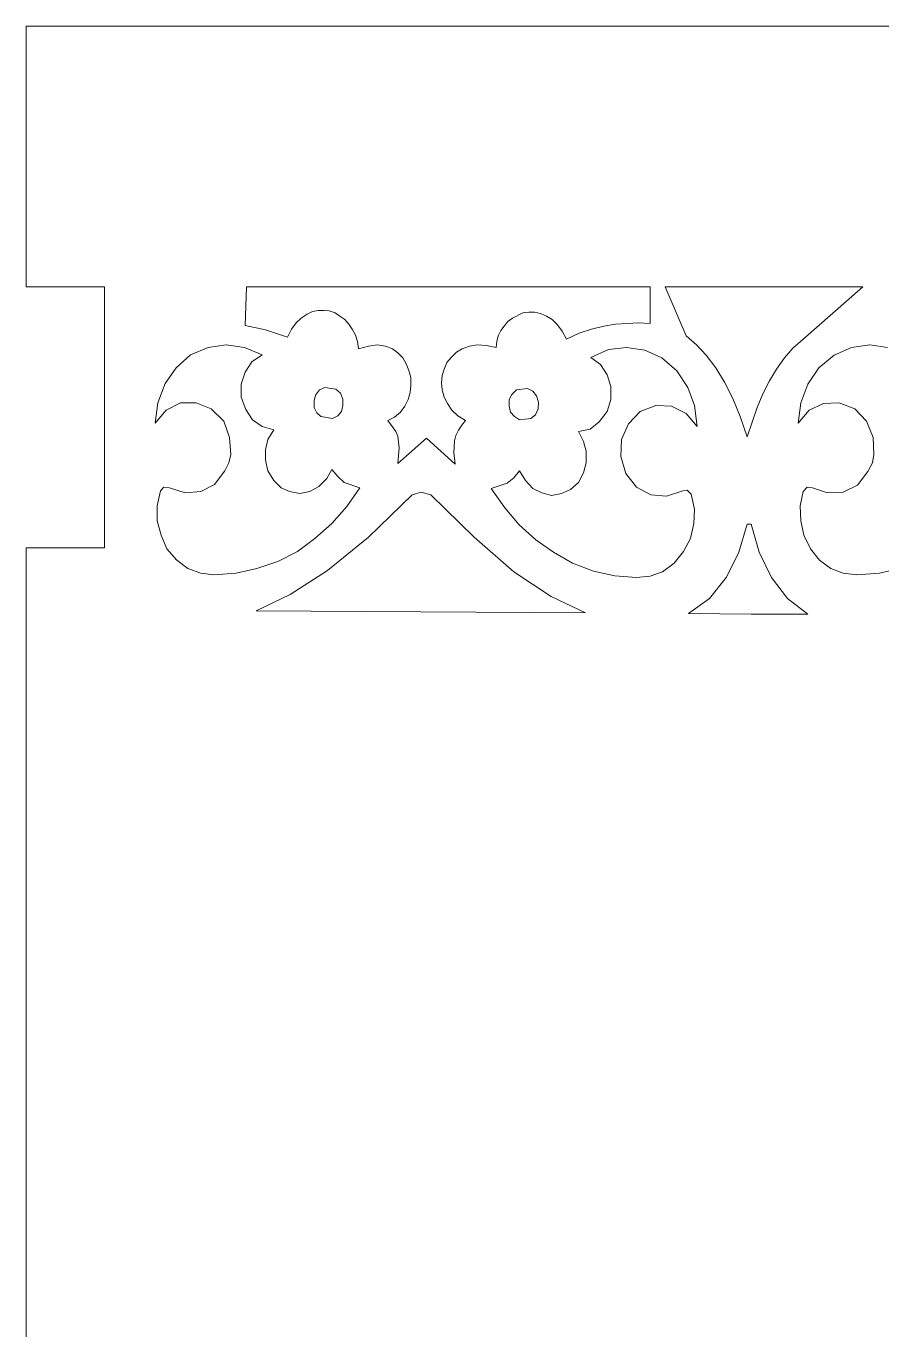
# Model space of a CAD drawing. Header units: inches. Extents: x -4.04 to 3.96, y -5.52 to 0.82.
# Drawn here: x -1.703 to -1.243, y 0.116 to 0.816 of the extents above; entities that cross this region are included whole.
import ezdxf

# ---------------------------------------------------------------- set-up
doc = ezdxf.new("R2010")
doc.units = ezdxf.units.IN
doc.header["$MEASUREMENT"] = 0
doc.layers.add('Katman 1', color=7, linetype='Continuous')

msp = doc.modelspace()

# ---------------------------------------------------------------- linework, layer by layer
at = {"layer": 'Katman 1', "color": 250, "lineweight": 9}
for points in [[(-1.70252, 0.67574), (-1.70252, 0.67574), (-1.70252, 0.81574), (-1.70252, 0.81574)], [(-1.70252, 0.81574), (-1.70252, 0.81574), (-0.58256, 0.81574), (-0.58256, 0.81574)], [(-1.66051, 0.67574), (-1.66051, 0.67574), (-1.70252, 0.67574), (-1.70252, 0.67574)], [(-1.66051, 0.53573), (-1.66051, 0.53573), (-1.66051, 0.67574), (-1.66051, 0.67574)], [(-1.5842, 0.67574), (-1.5842, 0.67574), (-1.58491, 0.65507), (-1.58491, 0.65507)], [(-1.36757, 0.67574), (-1.36757, 0.67574), (-1.5842, 0.67574), (-1.5842, 0.67574)], [(-1.36757, 0.65613), (-1.36757, 0.65613), (-1.36757, 0.67574), (-1.36757, 0.67574)], [(-1.25347, 0.67574), (-1.25347, 0.67574), (-1.35952, 0.67574), (-1.35952, 0.67574)], [(-1.35952, 0.67574), (-1.35952, 0.67574), (-1.34831, 0.64947), (-1.34831, 0.64947)], [(-1.28569, 0.6474), (-1.28569, 0.6474), (-1.25347, 0.67574), (-1.25347, 0.67574)], [(-1.55762, 0.65647), (-1.55762, 0.65647), (-1.55482, 0.65893), (-1.55482, 0.65893)], [(-1.55482, 0.65893), (-1.55482, 0.65893), (-1.55164, 0.661), (-1.55164, 0.661)], [(-1.55164, 0.661), (-1.55164, 0.661), (-1.54886, 0.66243), (-1.54886, 0.66243)], [(-1.54886, 0.66243), (-1.54886, 0.66243), (-1.5457, 0.66311), (-1.5457, 0.66311)], [(-1.5457, 0.66311), (-1.5457, 0.66311), (-1.54257, 0.66311), (-1.54257, 0.66311)], [(-1.54257, 0.66311), (-1.54257, 0.66311), (-1.5398, 0.6628), (-1.5398, 0.6628)], [(-1.5398, 0.6628), (-1.5398, 0.6628), (-1.53662, 0.66173), (-1.53662, 0.66173)], [(-1.53662, 0.66173), (-1.53662, 0.66173), (-1.53413, 0.65996), (-1.53413, 0.65996)], [(-1.53413, 0.65996), (-1.53413, 0.65996), (-1.53135, 0.65822), (-1.53135, 0.65822)], [(-1.53135, 0.65822), (-1.53135, 0.65822), (-1.52926, 0.65576), (-1.52926, 0.65576)], [(-1.44388, 0.65718), (-1.44388, 0.65718), (-1.44141, 0.65893), (-1.44141, 0.65893)], [(-1.44141, 0.65893), (-1.44141, 0.65893), (-1.43583, 0.66173), (-1.43583, 0.66173)], [(-1.43583, 0.66173), (-1.43583, 0.66173), (-1.43268, 0.66209), (-1.43268, 0.66209)], [(-1.43268, 0.66209), (-1.43268, 0.66209), (-1.42954, 0.66209), (-1.42954, 0.66209)], [(-1.42954, 0.66209), (-1.42954, 0.66209), (-1.42634, 0.66138), (-1.42634, 0.66138)], [(-1.42634, 0.66138), (-1.42634, 0.66138), (-1.42323, 0.65996), (-1.42323, 0.65996)], [(-1.42323, 0.65996), (-1.42323, 0.65996), (-1.42006, 0.65822), (-1.42006, 0.65822)], [(-1.42006, 0.65822), (-1.42006, 0.65822), (-1.41728, 0.65544), (-1.41728, 0.65544)], [(-1.58491, 0.65507), (-1.58491, 0.65507), (-1.57404, 0.65265), (-1.57404, 0.65265)], [(-1.57404, 0.65265), (-1.57404, 0.65265), (-1.56217, 0.64878), (-1.56217, 0.64878)], [(-1.56217, 0.64878), (-1.56217, 0.64878), (-1.56006, 0.65298), (-1.56006, 0.65298)], [(-1.56006, 0.65298), (-1.56006, 0.65298), (-1.55762, 0.65647), (-1.55762, 0.65647)], [(-1.52926, 0.65576), (-1.52926, 0.65576), (-1.52753, 0.65298), (-1.52753, 0.65298)], [(-1.52753, 0.65298), (-1.52753, 0.65298), (-1.52577, 0.64982), (-1.52577, 0.64982)], [(-1.44913, 0.64947), (-1.44913, 0.64947), (-1.44775, 0.65227), (-1.44775, 0.65227)], [(-1.44775, 0.65227), (-1.44775, 0.65227), (-1.44599, 0.65473), (-1.44599, 0.65473)], [(-1.44599, 0.65473), (-1.44599, 0.65473), (-1.44388, 0.65718), (-1.44388, 0.65718)], [(-1.41728, 0.65544), (-1.41728, 0.65544), (-1.41481, 0.65194), (-1.41481, 0.65194)], [(-1.41481, 0.65194), (-1.41481, 0.65194), (-1.41237, 0.64774), (-1.41237, 0.64774)], [(-1.4057, 0.65087), (-1.4057, 0.65087), (-1.39908, 0.65298), (-1.39908, 0.65298)], [(-1.39908, 0.65298), (-1.39908, 0.65298), (-1.39243, 0.65473), (-1.39243, 0.65473)], [(-1.39243, 0.65473), (-1.39243, 0.65473), (-1.3861, 0.65576), (-1.3861, 0.65576)], [(-1.3861, 0.65576), (-1.3861, 0.65576), (-1.37983, 0.65613), (-1.37983, 0.65613)], [(-1.37983, 0.65613), (-1.37983, 0.65613), (-1.37385, 0.65647), (-1.37385, 0.65647)], [(-1.37385, 0.65647), (-1.37385, 0.65647), (-1.36757, 0.65613), (-1.36757, 0.65613)], [(-1.60485, 0.6432), (-1.60485, 0.6432), (-1.59507, 0.64458), (-1.59507, 0.64458)], [(-1.59507, 0.64458), (-1.59507, 0.64458), (-1.58524, 0.6432), (-1.58524, 0.6432)], [(-1.52577, 0.64982), (-1.52577, 0.64982), (-1.52468, 0.64633), (-1.52468, 0.64633)], [(-1.52468, 0.64633), (-1.52468, 0.64633), (-1.52402, 0.64249), (-1.52402, 0.64249)], [(-1.51877, 0.64387), (-1.51877, 0.64387), (-1.51386, 0.64458), (-1.51386, 0.64458)], [(-1.51386, 0.64458), (-1.51386, 0.64458), (-1.50966, 0.64387), (-1.50966, 0.64387)], [(-1.4645, 0.64387), (-1.4645, 0.64387), (-1.46035, 0.64458), (-1.46035, 0.64458)], [(-1.46035, 0.64458), (-1.46035, 0.64458), (-1.45544, 0.6442), (-1.45544, 0.6442)], [(-1.45544, 0.6442), (-1.45544, 0.6442), (-1.45019, 0.6432), (-1.45019, 0.6432)], [(-1.45019, 0.6432), (-1.45019, 0.6432), (-1.44983, 0.64633), (-1.44983, 0.64633)], [(-1.44983, 0.64633), (-1.44983, 0.64633), (-1.44913, 0.64947), (-1.44913, 0.64947)], [(-1.41237, 0.64774), (-1.41237, 0.64774), (-1.4057, 0.65087), (-1.4057, 0.65087)], [(-1.34831, 0.64947), (-1.34831, 0.64947), (-1.34274, 0.64458), (-1.34274, 0.64458)], [(-1.34274, 0.64458), (-1.34274, 0.64458), (-1.3375, 0.639), (-1.3375, 0.639)], [(-1.29094, 0.64282), (-1.29094, 0.64282), (-1.28569, 0.6474), (-1.28569, 0.6474)], [(-1.25943, 0.6432), (-1.25943, 0.6432), (-1.24963, 0.64458), (-1.24963, 0.64458)], [(-1.24963, 0.64458), (-1.24963, 0.64458), (-1.24018, 0.6432), (-1.24018, 0.6432)], [(-1.62202, 0.63233), (-1.62202, 0.63233), (-1.61433, 0.63933), (-1.61433, 0.63933)], [(-1.61433, 0.63933), (-1.61433, 0.63933), (-1.60485, 0.6432), (-1.60485, 0.6432)], [(-1.58524, 0.6432), (-1.58524, 0.6432), (-1.57584, 0.63933), (-1.57584, 0.63933)], [(-1.57584, 0.63933), (-1.57584, 0.63933), (-1.58142, 0.63546), (-1.58142, 0.63546)], [(-1.52402, 0.64249), (-1.52402, 0.64249), (-1.51877, 0.64387), (-1.51877, 0.64387)], [(-1.50966, 0.64387), (-1.50966, 0.64387), (-1.50579, 0.64249), (-1.50579, 0.64249)], [(-1.50579, 0.64249), (-1.50579, 0.64249), (-1.50302, 0.64038), (-1.50302, 0.64038)], [(-1.50302, 0.64038), (-1.50302, 0.64038), (-1.50024, 0.6376), (-1.50024, 0.6376)], [(-1.50024, 0.6376), (-1.50024, 0.6376), (-1.49846, 0.63442), (-1.49846, 0.63442)], [(-1.47675, 0.63511), (-1.47675, 0.63511), (-1.47433, 0.63791), (-1.47433, 0.63791)], [(-1.47433, 0.63791), (-1.47433, 0.63791), (-1.4715, 0.64073), (-1.4715, 0.64073)], [(-1.4715, 0.64073), (-1.4715, 0.64073), (-1.46837, 0.64249), (-1.46837, 0.64249)], [(-1.46837, 0.64249), (-1.46837, 0.64249), (-1.4645, 0.64387), (-1.4645, 0.64387)], [(-1.38996, 0.64211), (-1.38996, 0.64211), (-1.39943, 0.63791), (-1.39943, 0.63791)], [(-1.39943, 0.63791), (-1.39943, 0.63791), (-1.39417, 0.63406), (-1.39417, 0.63406)], [(-1.38019, 0.6432), (-1.38019, 0.6432), (-1.38996, 0.64211), (-1.38996, 0.64211)], [(-1.37036, 0.64178), (-1.37036, 0.64178), (-1.38019, 0.6432), (-1.38019, 0.6432)], [(-1.3613, 0.6376), (-1.3613, 0.6376), (-1.37036, 0.64178), (-1.37036, 0.64178)], [(-1.35323, 0.63058), (-1.35323, 0.63058), (-1.3613, 0.6376), (-1.3613, 0.6376)], [(-1.3375, 0.639), (-1.3375, 0.639), (-1.33225, 0.63233), (-1.33225, 0.63233)], [(-1.29965, 0.63162), (-1.29965, 0.63162), (-1.2955, 0.6376), (-1.2955, 0.6376)], [(-1.2955, 0.6376), (-1.2955, 0.6376), (-1.29094, 0.64282), (-1.29094, 0.64282)], [(-1.27694, 0.63233), (-1.27694, 0.63233), (-1.26887, 0.639), (-1.26887, 0.639)], [(-1.26887, 0.639), (-1.26887, 0.639), (-1.25943, 0.6432), (-1.25943, 0.6432)], [(-1.62793, 0.62393), (-1.62793, 0.62393), (-1.62202, 0.63233), (-1.62202, 0.63233)], [(-1.58142, 0.63546), (-1.58142, 0.63546), (-1.58491, 0.62989), (-1.58491, 0.62989)], [(-1.49846, 0.63442), (-1.49846, 0.63442), (-1.49706, 0.63093), (-1.49706, 0.63093)], [(-1.49706, 0.63093), (-1.49706, 0.63093), (-1.49606, 0.62709), (-1.49606, 0.62709)], [(-1.47924, 0.62813), (-1.47924, 0.62813), (-1.47817, 0.63162), (-1.47817, 0.63162)], [(-1.47817, 0.63162), (-1.47817, 0.63162), (-1.47675, 0.63511), (-1.47675, 0.63511)], [(-1.39417, 0.63406), (-1.39417, 0.63406), (-1.39068, 0.62847), (-1.39068, 0.62847)], [(-1.34728, 0.6218), (-1.34728, 0.6218), (-1.35323, 0.63058), (-1.35323, 0.63058)], [(-1.33225, 0.63233), (-1.33225, 0.63233), (-1.32767, 0.62464), (-1.32767, 0.62464)], [(-1.30352, 0.62535), (-1.30352, 0.62535), (-1.29965, 0.63162), (-1.29965, 0.63162)], [(-1.28289, 0.62356), (-1.28289, 0.62356), (-1.27694, 0.63233), (-1.27694, 0.63233)], [(-1.6318, 0.6134), (-1.6318, 0.6134), (-1.62793, 0.62393), (-1.62793, 0.62393)], [(-1.58491, 0.62989), (-1.58491, 0.62989), (-1.58702, 0.62356), (-1.58702, 0.62356)], [(-1.58702, 0.62356), (-1.58702, 0.62356), (-1.58702, 0.61658), (-1.58702, 0.61658)], [(-1.49606, 0.62709), (-1.49606, 0.62709), (-1.49606, 0.62289), (-1.49606, 0.62289)], [(-1.47957, 0.62427), (-1.47957, 0.62427), (-1.47924, 0.62813), (-1.47924, 0.62813)], [(-1.47924, 0.62042), (-1.47924, 0.62042), (-1.47957, 0.62427), (-1.47957, 0.62427)], [(-1.39068, 0.62847), (-1.39068, 0.62847), (-1.38857, 0.6222), (-1.38857, 0.6222)], [(-1.32767, 0.62464), (-1.32767, 0.62464), (-1.32314, 0.61589), (-1.32314, 0.61589)], [(-1.30702, 0.61835), (-1.30702, 0.61835), (-1.30352, 0.62535), (-1.30352, 0.62535)], [(-1.28674, 0.6134), (-1.28674, 0.6134), (-1.28289, 0.62356), (-1.28289, 0.62356)], [(-1.58702, 0.61658), (-1.58702, 0.61658), (-1.58458, 0.60991), (-1.58458, 0.60991)], [(-1.54782, 0.61449), (-1.54782, 0.61449), (-1.54711, 0.61764), (-1.54711, 0.61764)], [(-1.54711, 0.61764), (-1.54711, 0.61764), (-1.545, 0.62042), (-1.545, 0.62042)], [(-1.545, 0.62042), (-1.545, 0.62042), (-1.54222, 0.6218), (-1.54222, 0.6218)], [(-1.54222, 0.6218), (-1.54222, 0.6218), (-1.53626, 0.62078), (-1.53626, 0.62078)], [(-1.53626, 0.62078), (-1.53626, 0.62078), (-1.53384, 0.61864), (-1.53384, 0.61864)], [(-1.53384, 0.61864), (-1.53384, 0.61864), (-1.53242, 0.61553), (-1.53242, 0.61553)], [(-1.49639, 0.61902), (-1.49639, 0.61902), (-1.49744, 0.6152), (-1.49744, 0.6152)], [(-1.49606, 0.62289), (-1.49606, 0.62289), (-1.49639, 0.61902), (-1.49639, 0.61902)], [(-1.47817, 0.61658), (-1.47817, 0.61658), (-1.47924, 0.62042), (-1.47924, 0.62042)], [(-1.47641, 0.61309), (-1.47641, 0.61309), (-1.47817, 0.61658), (-1.47817, 0.61658)], [(-1.44175, 0.61798), (-1.44175, 0.61798), (-1.44317, 0.6152), (-1.44317, 0.6152)], [(-1.43932, 0.62042), (-1.43932, 0.62042), (-1.44175, 0.61798), (-1.44175, 0.61798)], [(-1.43339, 0.62109), (-1.43339, 0.62109), (-1.43932, 0.62042), (-1.43932, 0.62042)], [(-1.43059, 0.61973), (-1.43059, 0.61973), (-1.43339, 0.62109), (-1.43339, 0.62109)], [(-1.42848, 0.61729), (-1.42848, 0.61729), (-1.43059, 0.61973), (-1.43059, 0.61973)], [(-1.42743, 0.61378), (-1.42743, 0.61378), (-1.42848, 0.61729), (-1.42848, 0.61729)], [(-1.38857, 0.6222), (-1.38857, 0.6222), (-1.38857, 0.6152), (-1.38857, 0.6152)], [(-1.34378, 0.61202), (-1.34378, 0.61202), (-1.34728, 0.6218), (-1.34728, 0.6218)], [(-1.31019, 0.61098), (-1.31019, 0.61098), (-1.30702, 0.61835), (-1.30702, 0.61835)], [(-1.63322, 0.60257), (-1.63322, 0.60257), (-1.6318, 0.6134), (-1.6318, 0.6134)], [(-1.62727, 0.60956), (-1.62727, 0.60956), (-1.63322, 0.60257), (-1.63322, 0.60257)], [(-1.61957, 0.6134), (-1.61957, 0.6134), (-1.62727, 0.60956), (-1.62727, 0.60956)], [(-1.61116, 0.6134), (-1.61116, 0.6134), (-1.61957, 0.6134), (-1.61957, 0.6134)], [(-1.60313, 0.61026), (-1.60313, 0.61026), (-1.61116, 0.6134), (-1.61116, 0.6134)], [(-1.59646, 0.60362), (-1.59646, 0.60362), (-1.60313, 0.61026), (-1.60313, 0.61026)], [(-1.58458, 0.60991), (-1.58458, 0.60991), (-1.58106, 0.60433), (-1.58106, 0.60433)], [(-1.54782, 0.61098), (-1.54782, 0.61098), (-1.54782, 0.61449), (-1.54782, 0.61449)], [(-1.54642, 0.6082), (-1.54642, 0.6082), (-1.54782, 0.61098), (-1.54782, 0.61098)], [(-1.53242, 0.61202), (-1.53242, 0.61202), (-1.53313, 0.60886), (-1.53313, 0.60886)], [(-1.53242, 0.61553), (-1.53242, 0.61553), (-1.53242, 0.61202), (-1.53242, 0.61202)], [(-1.49917, 0.61169), (-1.49917, 0.61169), (-1.50164, 0.60853), (-1.50164, 0.60853)], [(-1.49744, 0.6152), (-1.49744, 0.6152), (-1.49917, 0.61169), (-1.49917, 0.61169)], [(-1.47395, 0.60956), (-1.47395, 0.60956), (-1.47641, 0.61309), (-1.47641, 0.61309)], [(-1.47084, 0.60644), (-1.47084, 0.60644), (-1.47395, 0.60956), (-1.47395, 0.60956)], [(-1.44317, 0.6152), (-1.44317, 0.6152), (-1.44317, 0.61169), (-1.44317, 0.61169)], [(-1.44317, 0.61169), (-1.44317, 0.61169), (-1.44246, 0.60853), (-1.44246, 0.60853)], [(-1.42917, 0.60711), (-1.42917, 0.60711), (-1.42774, 0.61029), (-1.42774, 0.61029)], [(-1.42774, 0.61029), (-1.42774, 0.61029), (-1.42743, 0.61378), (-1.42743, 0.61378)], [(-1.38857, 0.6152), (-1.38857, 0.6152), (-1.39068, 0.60886), (-1.39068, 0.60886)], [(-1.37283, 0.60886), (-1.37283, 0.60886), (-1.36443, 0.61202), (-1.36443, 0.61202)], [(-1.36443, 0.61202), (-1.36443, 0.61202), (-1.35601, 0.61169), (-1.35601, 0.61169)], [(-1.35601, 0.61169), (-1.35601, 0.61169), (-1.34831, 0.60782), (-1.34831, 0.60782)], [(-1.34236, 0.60084), (-1.34236, 0.60084), (-1.34378, 0.61202), (-1.34378, 0.61202)], [(-1.32314, 0.61589), (-1.32314, 0.61589), (-1.31927, 0.60606), (-1.31927, 0.60606)], [(-1.31545, 0.5952), (-1.31545, 0.5952), (-1.31019, 0.61098), (-1.31019, 0.61098)], [(-1.28814, 0.60257), (-1.28814, 0.60257), (-1.28674, 0.6134), (-1.28674, 0.6134)], [(-1.28218, 0.60956), (-1.28218, 0.60956), (-1.28814, 0.60257), (-1.28814, 0.60257)], [(-1.27449, 0.61309), (-1.27449, 0.61309), (-1.28218, 0.60956), (-1.28218, 0.60956)], [(-1.26607, 0.6134), (-1.26607, 0.6134), (-1.27449, 0.61309), (-1.27449, 0.61309)], [(-1.25771, 0.61029), (-1.25771, 0.61029), (-1.26607, 0.6134), (-1.26607, 0.6134)], [(-1.2514, 0.60362), (-1.2514, 0.60362), (-1.25771, 0.61029), (-1.25771, 0.61029)], [(-1.59331, 0.59489), (-1.59331, 0.59489), (-1.59646, 0.60362), (-1.59646, 0.60362)], [(-1.58106, 0.60433), (-1.58106, 0.60433), (-1.57584, 0.60084), (-1.57584, 0.60084)], [(-1.54428, 0.60606), (-1.54428, 0.60606), (-1.54642, 0.6082), (-1.54642, 0.6082)], [(-1.538, 0.60504), (-1.538, 0.60504), (-1.54428, 0.60606), (-1.54428, 0.60606)], [(-1.53522, 0.60644), (-1.53522, 0.60644), (-1.538, 0.60504), (-1.538, 0.60504)], [(-1.53313, 0.60886), (-1.53313, 0.60886), (-1.53522, 0.60644), (-1.53522, 0.60644)], [(-1.50475, 0.60575), (-1.50475, 0.60575), (-1.50828, 0.60395), (-1.50828, 0.60395)], [(-1.50828, 0.60395), (-1.50828, 0.60395), (-1.50544, 0.60013), (-1.50544, 0.60013)], [(-1.50164, 0.60853), (-1.50164, 0.60853), (-1.50475, 0.60575), (-1.50475, 0.60575)], [(-1.46661, 0.60395), (-1.46661, 0.60395), (-1.47084, 0.60644), (-1.47084, 0.60644)], [(-1.4687, 0.60155), (-1.4687, 0.60155), (-1.46661, 0.60395), (-1.46661, 0.60395)], [(-1.44246, 0.60853), (-1.44246, 0.60853), (-1.44037, 0.60606), (-1.44037, 0.60606)], [(-1.44037, 0.60606), (-1.44037, 0.60606), (-1.43759, 0.60433), (-1.43759, 0.60433)], [(-1.43759, 0.60433), (-1.43759, 0.60433), (-1.43161, 0.60504), (-1.43161, 0.60504)], [(-1.43161, 0.60504), (-1.43161, 0.60504), (-1.42917, 0.60711), (-1.42917, 0.60711)], [(-1.39488, 0.60324), (-1.39488, 0.60324), (-1.39974, 0.59942), (-1.39974, 0.59942)], [(-1.39068, 0.60886), (-1.39068, 0.60886), (-1.39488, 0.60324), (-1.39488, 0.60324)], [(-1.38299, 0.59384), (-1.38299, 0.59384), (-1.37912, 0.60224), (-1.37912, 0.60224)], [(-1.37912, 0.60224), (-1.37912, 0.60224), (-1.37283, 0.60886), (-1.37283, 0.60886)], [(-1.34831, 0.60782), (-1.34831, 0.60782), (-1.34236, 0.60084), (-1.34236, 0.60084)], [(-1.31927, 0.60606), (-1.31927, 0.60606), (-1.31545, 0.5952), (-1.31545, 0.5952)], [(-1.24791, 0.59489), (-1.24791, 0.59489), (-1.2514, 0.60362), (-1.2514, 0.60362)], [(-1.57584, 0.60084), (-1.57584, 0.60084), (-1.56949, 0.59907), (-1.56949, 0.59907)], [(-1.56949, 0.59907), (-1.56949, 0.59907), (-1.57267, 0.59384), (-1.57267, 0.59384)], [(-1.50544, 0.60013), (-1.50544, 0.60013), (-1.50408, 0.59804), (-1.50408, 0.59804)], [(-1.50408, 0.59804), (-1.50408, 0.59804), (-1.50302, 0.59557), (-1.50302, 0.59557)], [(-1.50302, 0.59557), (-1.50302, 0.59557), (-1.50266, 0.59242), (-1.50266, 0.59242)], [(-1.47257, 0.59313), (-1.47257, 0.59313), (-1.47188, 0.59591), (-1.47188, 0.59591)], [(-1.47188, 0.59591), (-1.47188, 0.59591), (-1.47046, 0.59875), (-1.47046, 0.59875)], [(-1.47046, 0.59875), (-1.47046, 0.59875), (-1.4687, 0.60155), (-1.4687, 0.60155)], [(-1.39974, 0.59942), (-1.39974, 0.59942), (-1.40608, 0.59804), (-1.40608, 0.59804)], [(-1.40608, 0.59804), (-1.40608, 0.59804), (-1.40328, 0.59275), (-1.40328, 0.59275)], [(-1.5926, 0.58578), (-1.5926, 0.58578), (-1.59331, 0.59489), (-1.59331, 0.59489)], [(-1.57267, 0.59384), (-1.57267, 0.59384), (-1.57404, 0.58822), (-1.57404, 0.58822)], [(-1.57404, 0.58822), (-1.57404, 0.58822), (-1.57404, 0.58264), (-1.57404, 0.58264)], [(-1.50302, 0.58086), (-1.50302, 0.58086), (-1.48761, 0.59451), (-1.48761, 0.59451)], [(-1.50233, 0.58931), (-1.50233, 0.58931), (-1.50302, 0.58086), (-1.50302, 0.58086)], [(-1.50266, 0.59242), (-1.50266, 0.59242), (-1.50233, 0.58931), (-1.50233, 0.58931)], [(-1.48761, 0.59451), (-1.48761, 0.59451), (-1.47222, 0.58053), (-1.47222, 0.58053)], [(-1.47293, 0.58684), (-1.47293, 0.58684), (-1.47257, 0.59313), (-1.47257, 0.59313)], [(-1.40328, 0.59275), (-1.40328, 0.59275), (-1.40185, 0.58753), (-1.40185, 0.58753)], [(-1.38332, 0.58473), (-1.38332, 0.58473), (-1.38299, 0.59384), (-1.38299, 0.59384)], [(-1.24756, 0.58578), (-1.24756, 0.58578), (-1.24791, 0.59489), (-1.24791, 0.59489)], [(-1.59575, 0.57704), (-1.59575, 0.57704), (-1.59369, 0.58124), (-1.59369, 0.58124)], [(-1.59369, 0.58124), (-1.59369, 0.58124), (-1.5926, 0.58578), (-1.5926, 0.58578)], [(-1.57404, 0.58264), (-1.57404, 0.58264), (-1.57267, 0.57704), (-1.57267, 0.57704)], [(-1.47222, 0.58053), (-1.47222, 0.58053), (-1.47293, 0.58684), (-1.47293, 0.58684)], [(-1.40185, 0.58124), (-1.40185, 0.58124), (-1.40328, 0.57597), (-1.40328, 0.57597)], [(-1.40185, 0.58753), (-1.40185, 0.58753), (-1.40185, 0.58124), (-1.40185, 0.58124)], [(-1.38052, 0.57562), (-1.38052, 0.57562), (-1.38332, 0.58473), (-1.38332, 0.58473)], [(-1.25074, 0.57669), (-1.25074, 0.57669), (-1.24822, 0.58124), (-1.24822, 0.58124)], [(-1.24822, 0.58124), (-1.24822, 0.58124), (-1.24756, 0.58578), (-1.24756, 0.58578)], [(-1.60135, 0.56971), (-1.60135, 0.56971), (-1.59575, 0.57704), (-1.59575, 0.57704)], [(-1.57267, 0.57704), (-1.57267, 0.57704), (-1.56949, 0.57177), (-1.56949, 0.57177)], [(-1.54117, 0.57284), (-1.54117, 0.57284), (-1.53837, 0.57773), (-1.53837, 0.57773)], [(-1.53837, 0.57773), (-1.53837, 0.57773), (-1.53522, 0.57387), (-1.53522, 0.57387)], [(-1.43759, 0.57704), (-1.43759, 0.57704), (-1.4407, 0.5732), (-1.4407, 0.5732)], [(-1.43441, 0.57177), (-1.43441, 0.57177), (-1.43759, 0.57704), (-1.43759, 0.57704)], [(-1.40328, 0.57597), (-1.40328, 0.57597), (-1.40608, 0.57075), (-1.40608, 0.57075)], [(-1.37494, 0.56829), (-1.37494, 0.56829), (-1.38052, 0.57562), (-1.38052, 0.57562)], [(-1.25629, 0.56933), (-1.25629, 0.56933), (-1.25074, 0.57669), (-1.25074, 0.57669)], [(-1.6304, 0.56617), (-1.6304, 0.56617), (-1.62865, 0.56829), (-1.62865, 0.56829)], [(-1.62865, 0.56829), (-1.62865, 0.56829), (-1.62551, 0.56791), (-1.62551, 0.56791)], [(-1.62551, 0.56791), (-1.62551, 0.56791), (-1.61711, 0.56513), (-1.61711, 0.56513)], [(-1.60871, 0.56584), (-1.60871, 0.56584), (-1.60135, 0.56971), (-1.60135, 0.56971)], [(-1.56949, 0.57177), (-1.56949, 0.57177), (-1.56569, 0.56791), (-1.56569, 0.56791)], [(-1.56569, 0.56791), (-1.56569, 0.56791), (-1.56111, 0.56584), (-1.56111, 0.56584)], [(-1.55028, 0.56584), (-1.55028, 0.56584), (-1.54537, 0.56862), (-1.54537, 0.56862)], [(-1.54537, 0.56862), (-1.54537, 0.56862), (-1.54117, 0.57284), (-1.54117, 0.57284)], [(-1.53522, 0.57387), (-1.53522, 0.57387), (-1.53171, 0.57075), (-1.53171, 0.57075)], [(-1.53171, 0.57075), (-1.53171, 0.57075), (-1.52333, 0.56791), (-1.52333, 0.56791)], [(-1.52333, 0.56791), (-1.52333, 0.56791), (-1.53031, 0.5578), (-1.53031, 0.5578)], [(-1.44423, 0.57037), (-1.44423, 0.57037), (-1.45297, 0.56757), (-1.45297, 0.56757)], [(-1.45297, 0.56757), (-1.45297, 0.56757), (-1.44561, 0.55704), (-1.44561, 0.55704)], [(-1.4407, 0.5732), (-1.4407, 0.5732), (-1.44423, 0.57037), (-1.44423, 0.57037)], [(-1.43059, 0.56757), (-1.43059, 0.56757), (-1.43441, 0.57177), (-1.43441, 0.57177)], [(-1.42568, 0.56513), (-1.42568, 0.56513), (-1.43059, 0.56757), (-1.43059, 0.56757)], [(-1.40608, 0.57075), (-1.40608, 0.57075), (-1.41028, 0.56689), (-1.41028, 0.56689)], [(-1.36725, 0.56409), (-1.36725, 0.56409), (-1.37494, 0.56829), (-1.37494, 0.56829)], [(-1.28534, 0.56584), (-1.28534, 0.56584), (-1.28322, 0.56829), (-1.28322, 0.56829)], [(-1.28322, 0.56829), (-1.28322, 0.56829), (-1.28043, 0.56791), (-1.28043, 0.56791)], [(-1.28043, 0.56791), (-1.28043, 0.56791), (-1.2724, 0.56513), (-1.2724, 0.56513)], [(-1.264, 0.56546), (-1.264, 0.56546), (-1.25629, 0.56933), (-1.25629, 0.56933)], [(-1.63218, 0.55813), (-1.63218, 0.55813), (-1.6304, 0.56617), (-1.6304, 0.56617)], [(-1.61711, 0.56513), (-1.61711, 0.56513), (-1.60871, 0.56584), (-1.60871, 0.56584)], [(-1.56111, 0.56584), (-1.56111, 0.56584), (-1.55553, 0.56477), (-1.55553, 0.56477)], [(-1.55553, 0.56477), (-1.55553, 0.56477), (-1.55028, 0.56584), (-1.55028, 0.56584)], [(-1.51877, 0.54131), (-1.51877, 0.54131), (-1.49535, 0.56409), (-1.49535, 0.56409)], [(-1.49535, 0.56409), (-1.49535, 0.56409), (-1.49039, 0.56546), (-1.49039, 0.56546)], [(-1.49039, 0.56546), (-1.49039, 0.56546), (-1.48519, 0.56409), (-1.48519, 0.56409)], [(-1.48519, 0.56409), (-1.48519, 0.56409), (-1.46206, 0.54131), (-1.46206, 0.54131)], [(-1.42043, 0.56371), (-1.42043, 0.56371), (-1.42568, 0.56513), (-1.42568, 0.56513)], [(-1.41519, 0.56477), (-1.41519, 0.56477), (-1.42043, 0.56371), (-1.42043, 0.56371)], [(-1.41028, 0.56689), (-1.41028, 0.56689), (-1.41519, 0.56477), (-1.41519, 0.56477)], [(-1.35883, 0.56337), (-1.35883, 0.56337), (-1.36725, 0.56409), (-1.36725, 0.56409)], [(-1.35007, 0.56617), (-1.35007, 0.56617), (-1.35883, 0.56337), (-1.35883, 0.56337)], [(-1.34765, 0.56653), (-1.34765, 0.56653), (-1.35007, 0.56617), (-1.35007, 0.56617)], [(-1.34552, 0.56442), (-1.34552, 0.56442), (-1.34765, 0.56653), (-1.34765, 0.56653)], [(-1.34378, 0.55637), (-1.34378, 0.55637), (-1.34552, 0.56442), (-1.34552, 0.56442)], [(-1.28709, 0.55813), (-1.28709, 0.55813), (-1.28534, 0.56584), (-1.28534, 0.56584)], [(-1.2724, 0.56513), (-1.2724, 0.56513), (-1.264, 0.56546), (-1.264, 0.56546)], [(-1.63218, 0.55006), (-1.63218, 0.55006), (-1.63218, 0.55813), (-1.63218, 0.55813)], [(-1.53031, 0.5578), (-1.53031, 0.5578), (-1.53837, 0.54868), (-1.53837, 0.54868)], [(-1.44561, 0.55704), (-1.44561, 0.55704), (-1.4379, 0.54797), (-1.4379, 0.54797)], [(-1.34417, 0.54868), (-1.34417, 0.54868), (-1.34378, 0.55637), (-1.34378, 0.55637)], [(-1.28674, 0.55006), (-1.28674, 0.55006), (-1.28709, 0.55813), (-1.28709, 0.55813)], [(-1.63007, 0.54239), (-1.63007, 0.54239), (-1.63218, 0.55006), (-1.63218, 0.55006)], [(-1.53837, 0.54868), (-1.53837, 0.54868), (-1.54746, 0.54062), (-1.54746, 0.54062)], [(-1.4379, 0.54797), (-1.4379, 0.54797), (-1.42883, 0.53995), (-1.42883, 0.53995)], [(-1.34585, 0.54062), (-1.34585, 0.54062), (-1.34417, 0.54868), (-1.34417, 0.54868)], [(-1.31545, 0.54835), (-1.31545, 0.54835), (-1.31996, 0.53328), (-1.31996, 0.53328)], [(-1.31332, 0.54835), (-1.31332, 0.54835), (-1.31545, 0.54835), (-1.31545, 0.54835)], [(-1.30912, 0.53328), (-1.30912, 0.53328), (-1.31332, 0.54835), (-1.31332, 0.54835)], [(-1.28498, 0.54239), (-1.28498, 0.54239), (-1.28674, 0.55006), (-1.28674, 0.55006)], [(-1.62691, 0.53502), (-1.62691, 0.53502), (-1.63007, 0.54239), (-1.63007, 0.54239)], [(-1.54746, 0.54062), (-1.54746, 0.54062), (-1.55691, 0.53364), (-1.55691, 0.53364)], [(-1.5408, 0.5235), (-1.5408, 0.5235), (-1.51877, 0.54131), (-1.51877, 0.54131)], [(-1.46206, 0.54131), (-1.46206, 0.54131), (-1.4407, 0.5228), (-1.4407, 0.5228)], [(-1.42883, 0.53995), (-1.42883, 0.53995), (-1.41939, 0.53328), (-1.41939, 0.53328)], [(-1.34972, 0.53364), (-1.34972, 0.53364), (-1.34585, 0.54062), (-1.34585, 0.54062)], [(-1.28147, 0.53502), (-1.28147, 0.53502), (-1.28498, 0.54239), (-1.28498, 0.54239)], [(-1.70252, -0.30421), (-1.70252, -0.30421), (-1.70252, 0.53573), (-1.70252, 0.53573)], [(-1.70252, 0.53573), (-1.70252, 0.53573), (-1.66051, 0.53573), (-1.66051, 0.53573)], [(-1.62167, 0.52908), (-1.62167, 0.52908), (-1.62691, 0.53502), (-1.62691, 0.53502)], [(-1.55691, 0.53364), (-1.55691, 0.53364), (-1.56742, 0.52837), (-1.56742, 0.52837)], [(-1.41939, 0.53328), (-1.41939, 0.53328), (-1.40923, 0.52733), (-1.40923, 0.52733)], [(-1.35463, 0.52733), (-1.35463, 0.52733), (-1.34972, 0.53364), (-1.34972, 0.53364)], [(-1.31996, 0.53328), (-1.31996, 0.53328), (-1.32663, 0.51997), (-1.32663, 0.51997)], [(-1.30249, 0.51964), (-1.30249, 0.51964), (-1.30912, 0.53328), (-1.30912, 0.53328)], [(-1.2766, 0.52908), (-1.2766, 0.52908), (-1.28147, 0.53502), (-1.28147, 0.53502)], [(-1.61571, 0.52455), (-1.61571, 0.52455), (-1.62167, 0.52908), (-1.62167, 0.52908)], [(-1.56742, 0.52837), (-1.56742, 0.52837), (-1.57862, 0.52455), (-1.57862, 0.52455)], [(-1.40923, 0.52733), (-1.40923, 0.52733), (-1.39801, 0.52315), (-1.39801, 0.52315)], [(-1.36092, 0.5228), (-1.36092, 0.5228), (-1.35463, 0.52733), (-1.35463, 0.52733)], [(-1.27065, 0.52455), (-1.27065, 0.52455), (-1.2766, 0.52908), (-1.2766, 0.52908)], [(-1.60871, 0.5221), (-1.60871, 0.5221), (-1.61571, 0.52455), (-1.61571, 0.52455)], [(-1.60173, 0.52106), (-1.60173, 0.52106), (-1.60871, 0.5221), (-1.60871, 0.5221)], [(-1.58982, 0.5221), (-1.58982, 0.5221), (-1.60173, 0.52106), (-1.60173, 0.52106)], [(-1.57862, 0.52455), (-1.57862, 0.52455), (-1.58982, 0.5221), (-1.58982, 0.5221)], [(-1.56076, 0.51053), (-1.56076, 0.51053), (-1.5408, 0.5235), (-1.5408, 0.5235)], [(-1.4407, 0.5228), (-1.4407, 0.5228), (-1.42077, 0.5095), (-1.42077, 0.5095)], [(-1.39801, 0.52315), (-1.39801, 0.52315), (-1.3865, 0.52068), (-1.3865, 0.52068)], [(-1.3865, 0.52068), (-1.3865, 0.52068), (-1.37494, 0.51964), (-1.37494, 0.51964)], [(-1.37494, 0.51964), (-1.37494, 0.51964), (-1.36757, 0.52035), (-1.36757, 0.52035)], [(-1.36757, 0.52035), (-1.36757, 0.52035), (-1.36092, 0.5228), (-1.36092, 0.5228)], [(-1.32663, 0.51997), (-1.32663, 0.51997), (-1.33574, 0.50844), (-1.33574, 0.50844)], [(-1.29376, 0.50844), (-1.29376, 0.50844), (-1.30249, 0.51964), (-1.30249, 0.51964)], [(-1.264, 0.5221), (-1.264, 0.5221), (-1.27065, 0.52455), (-1.27065, 0.52455)], [(-1.25662, 0.52106), (-1.25662, 0.52106), (-1.264, 0.5221), (-1.264, 0.5221)], [(-1.24438, 0.5221), (-1.24438, 0.5221), (-1.25662, 0.52106), (-1.25662, 0.52106)], [(-1.23354, 0.52455), (-1.23354, 0.52455), (-1.24438, 0.5221), (-1.24438, 0.5221)], [(-1.57898, 0.5018), (-1.57898, 0.5018), (-1.56076, 0.51053), (-1.56076, 0.51053)], [(-1.42077, 0.5095), (-1.42077, 0.5095), (-1.40221, 0.50072), (-1.40221, 0.50072)], [(-1.33574, 0.50844), (-1.33574, 0.50844), (-1.34694, 0.50037), (-1.34694, 0.50037)], [(-1.28289, 0.50004), (-1.28289, 0.50004), (-1.29376, 0.50844), (-1.29376, 0.50844)], [(-1.40221, 0.50072), (-1.40221, 0.50072), (-1.57898, 0.5018), (-1.57898, 0.5018)], [(-1.34694, 0.50037), (-1.34694, 0.50037), (-1.31332, 0.50004), (-1.31332, 0.50004)], [(-1.31332, 0.50004), (-1.31332, 0.50004), (-1.28289, 0.50004), (-1.28289, 0.50004)]]:
    msp.add_open_spline(points, degree=3, dxfattribs=at)

doc.saveas('drawing.dxf')
